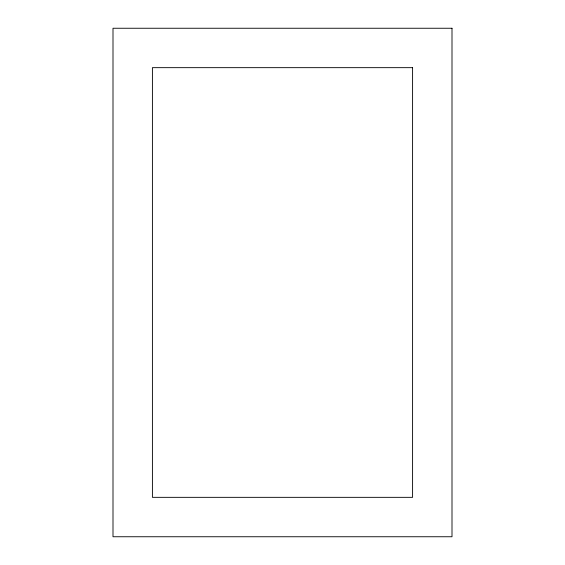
<?xml version="1.0" encoding="UTF-8"?>
<svg xmlns="http://www.w3.org/2000/svg" width="565" height="565" viewBox="0 0 565 565"><rect width="100%" height="100%" fill="white"/><g stroke="black" fill="none" stroke-linecap="round" stroke-linejoin="round"><path stroke-width="0.85" d="M452 28.25L113 28.25L113 536.75L452 536.75L452 28.25M412.591 67.659L152.409 67.659L152.409 497.341L412.591 497.341L412.591 67.659"/></g></svg>
